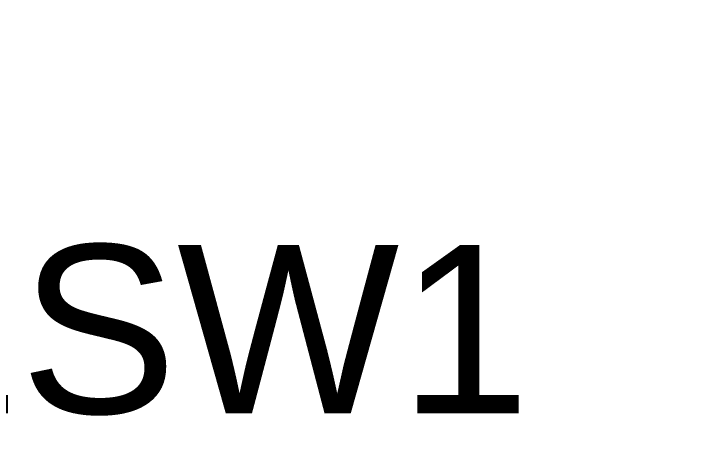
# Model space of a CAD drawing. Header units: millimetres. Extents: x 7106 to 73427, y -466 to 50348.
# Drawn here: x 30515 to 32545, y 10507 to 11806 of the extents above; entities that cross this region are included whole.
import ezdxf

# ---------------------------------------------------------------- set-up
doc = ezdxf.new("R2010")
doc.units = ezdxf.units.MM
doc.layers.add('CCTV', color=7, linetype='Continuous')
doc.layers.add('edificio', color=4, linetype='Continuous')
doc.styles.add('Genedis', font='arial.ttf')

msp = doc.modelspace()

# ---------------------------------------------------------------- linework, layer by layer
at = {"layer": 'CCTV'}
for points, weights, knots in [([(33892.8, 23895, 276978300.8), (33892.8, 22426.3, 255327786.2), (33892.8, 20957.6, 233677271.7), (33892.8, 20743, 233677271.7), (33738.1, 20594.3, 233677271.7), (33583.4, 20445.5, 233677271.7), (33369, 20453.8, 233677271.7), (25251.4, 20453.8, 233677271.7), (17133.9, 20453.8, 233677271.7), (16918.6, 20453.8, 233677271.7), (16767.8, 20300.2, 233677271.7), (16617, 20146.6, 233677271.7), (16620.9, 19931.4, 233677271.7), (16658.1, 10979.5, 116838635.8), (16695.4, 2027.6), (16695.4, 1514.6), (17208.4, 1505.2), (17924.9, 1505.6), (18641.5, 1505.9)], [1, 1, 1, 0.920122773917, 1, 0.920122773917, 1, 1, 1, 0.922126429223, 1, 0.922126429223, 1, 1, 1, 0.713520548787, 1, 1, 1], [0, 0, 0, 1, 1, 1.804805, 1.804805, 2.60961, 2.60961, 3.60961, 3.60961, 4.40412, 4.40412, 5.19863, 5.19863, 6.19863, 6.19863, 7.751203, 7.751203, 8.751203, 8.751203, 8.751203]), ([(34453.3, 20494.7, 155784847.8), (34453.3, 20280.1, 155784847.8), (34298.6, 20131.3, 155784847.8), (34143.9, 19982.5, 155784847.8), (33929.5, 19990.8, 155784847.8), (25811.8, 19990.7, 155784847.8), (17694.1, 19990.7, 155784847.8), (17479.1, 19990.8, 155784847.8), (17328.3, 19837.2, 155784847.8), (17177.5, 19683.6, 155784847.8), (17181.4, 19468.4, 155784847.8), (17194.9, 13823.9, 77892423.9), (17208.4, 8179.5), (17208.4, 7666.4), (17721.4, 7657.1), (18179, 7657.4), (18636.7, 7657.8)], [1, 0.920122773917, 1, 0.920122773917, 1, 1, 1, 0.922126429223, 1, 0.922126429223, 1, 1, 1, 0.713520548787, 1, 1, 1], [0, 0, 0, 0.804805, 0.804805, 1.60961, 1.60961, 2.60961, 2.60961, 3.40412, 3.40412, 4.19863, 4.19863, 5.19863, 5.19863, 6.751203, 6.751203, 7.751203, 7.751203, 7.751203])]:
    msp.add_rational_spline(points, weights, degree=2, knots=knots, dxfattribs=at)

# ---------------------------------------------------------------- texts
at = {"layer": 'edificio', "style": 'Genedis'}
msp.add_text('C2SW1', height=500, dxfattribs=at).set_placement((29640.6, 10620))

doc.saveas('drawing.dxf')
